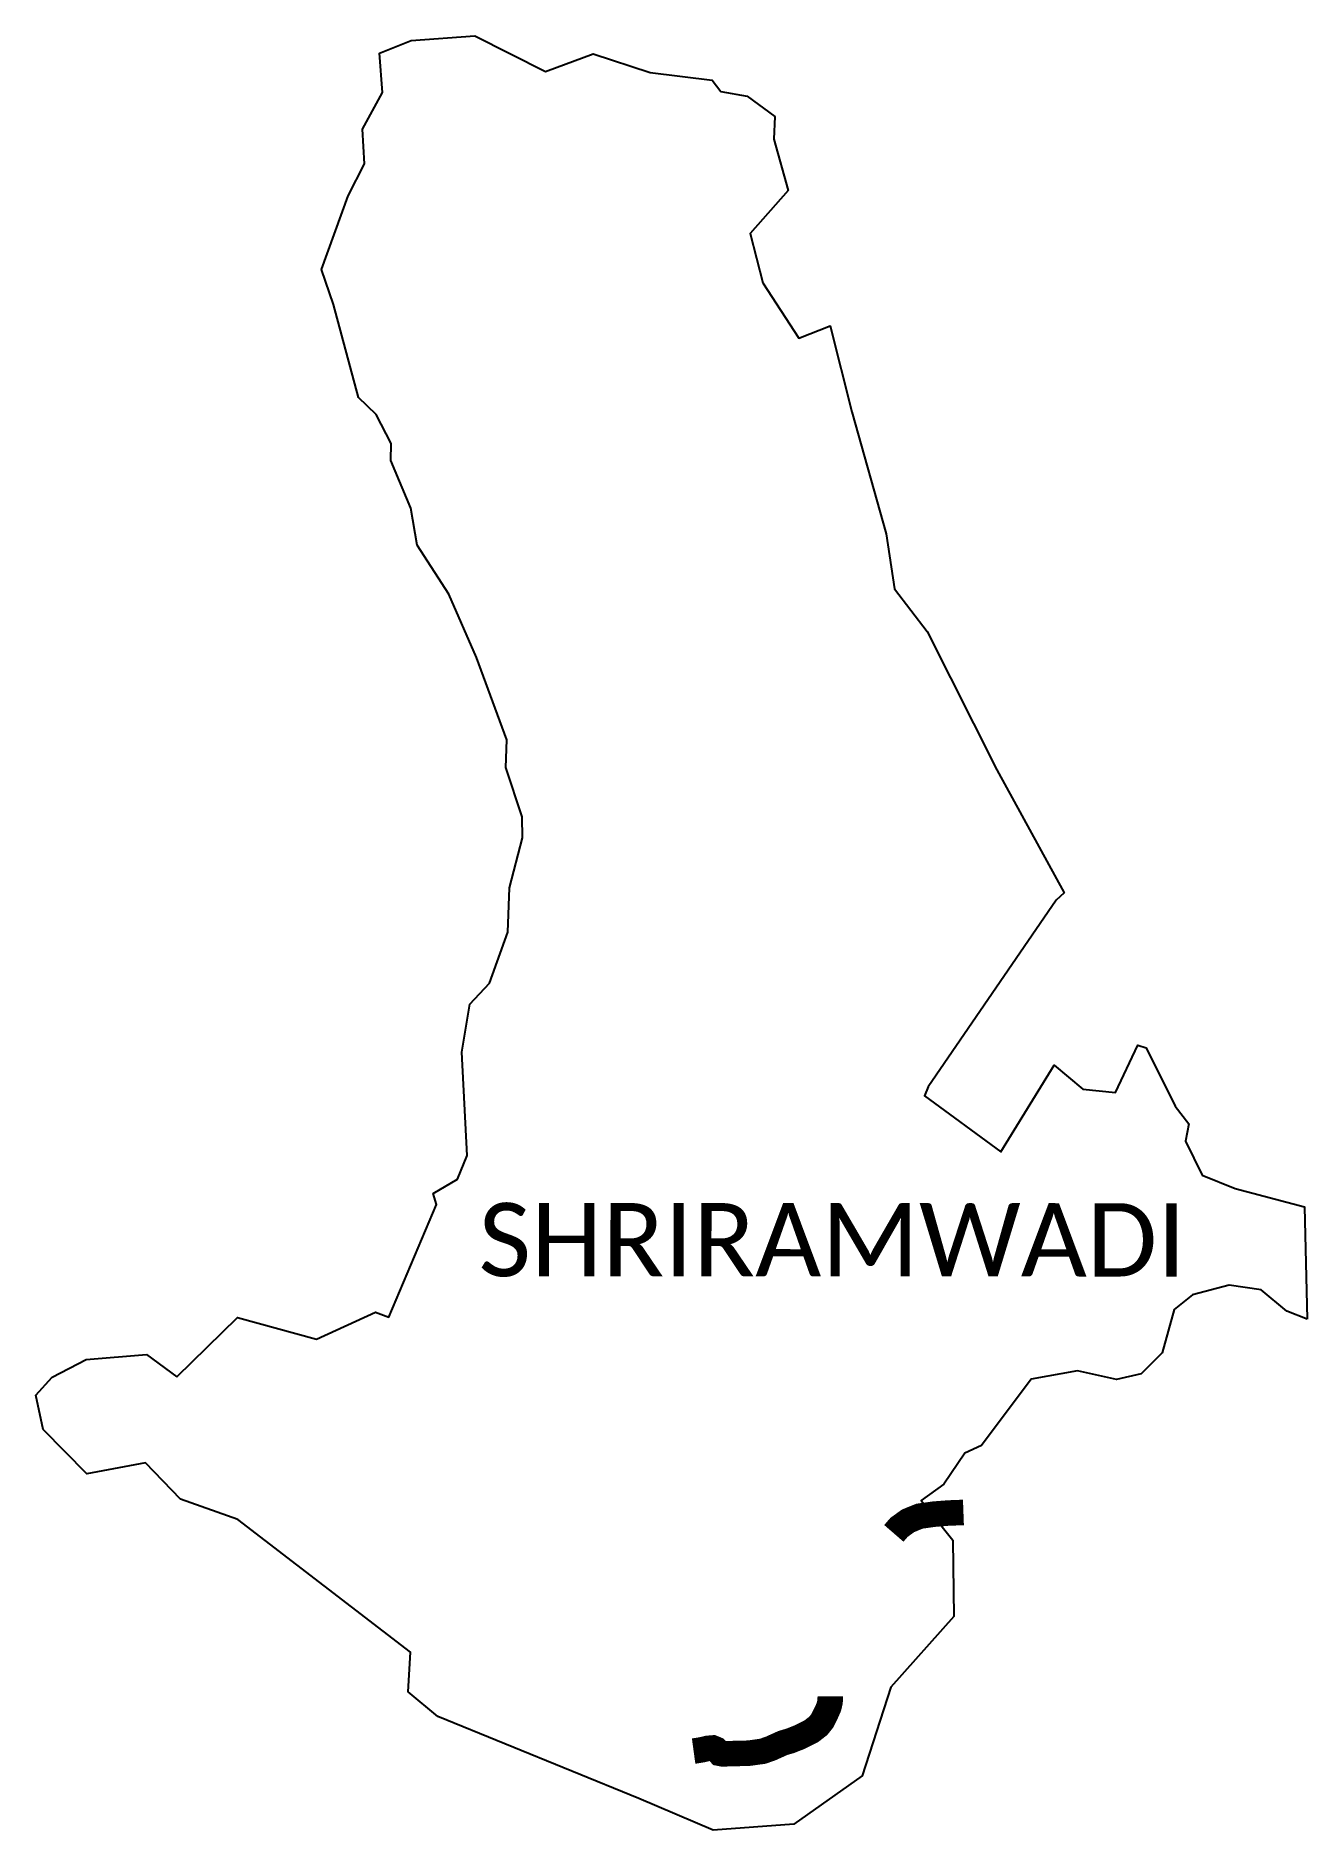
# Model space of a CAD drawing. Header units: metres. Extents: x 341425 to 343917, y 1761979 to 1765495.
import ezdxf

# ---------------------------------------------------------------- set-up
doc = ezdxf.new("R2010")
doc.units = ezdxf.units.M
doc.header["$MEASUREMENT"] = 0
for name, color, linetype in [('UNPROTECTED', 130, 'Continuous'), ('UNPROTECTED DUE TO CREEK', 150, 'Continuous'), ('VILLAGE BOUNDRY', 3, 'Continuous'), ('VILLAGE NAME', 250, 'Continuous')]:
    doc.layers.add(name, color=color, linetype=linetype)
doc.styles.get("Standard").update_dxf_attribs({"font": 'arial.ttf'})

msp = doc.modelspace()

# ---------------------------------------------------------------- linework, layer by layer
at = {"layer": 'UNPROTECTED', "const_width": 50, "flags": 128}
msp.add_lwpolyline([(342714.3, 1762133.9), (342718.7, 1762134.5), (342730.4, 1762136.4), (342742.2, 1762139.2), (342751.9, 1762140), (342758.1, 1762137.5), (342762.8, 1762132.4), (342765.5, 1762129.5), (342771.3, 1762128.4), (342796.5, 1762129.1), (342822.2, 1762129.7), (342849.7, 1762133.5), (342865.6, 1762139.1), (342889.6, 1762149.9), (342903.5, 1762153.9), (342922.3, 1762161.3), (342945.6, 1762173.2), (342958.5, 1762183.3), (342966.2, 1762192.8), (342974.7, 1762209.8), (342979.2, 1762219.9), (342981.7, 1762230.1), (342982.2, 1762241.1), (342982.2, 1762241.4)], dxfattribs=at)
at = {"layer": 'UNPROTECTED DUE TO CREEK', "const_width": 50, "flags": 128}
msp.add_lwpolyline([(343106.7, 1762560.5), (343116.9, 1762572.3), (343134.6, 1762585.1), (343157, 1762594.2), (343184.8, 1762598.1), (343213.7, 1762600.4), (343243.1, 1762601.5)], dxfattribs=at)
at = {"layer": 'VILLAGE BOUNDRY'}
msp.add_lwpolyline([(341642.3, 1762911.1), (341701.4, 1762867.1)], dxfattribs=at)
for points in [[(341701.4, 1762867.1, 0), (341820.2, 1762983.8, 0), (341975, 1762940.8, 0), (342090.9, 1762994.2, 0), (342117.1, 1762984.1, 0), (342210.4, 1763204.9, 0), (342204.2, 1763226.8, 0), (342251.4, 1763254.6, 0), (342270.7, 1763300.9, 0), (342259.8, 1763503.8, 0), (342275.7, 1763597.7, 0), (342314.4, 1763639, 0), (342350.3, 1763738.4, 0), (342353.6, 1763825.5, 0), (342379.2, 1763923.4, 0), (342378.2, 1763965, 0), (342346.4, 1764061.2, 0), (342348.5, 1764115.8, 0), (342288.7, 1764276.8, 0), (342234.9, 1764401.1, 0), (342172.4, 1764496.9, 0), (342160.3, 1764569.4, 0), (342121, 1764662.9, 0), (342121.8, 1764696.3, 0), (342092.4, 1764753.1, 0), (342057.5, 1764786.2, 0), (342008.7, 1764968.5, 0), (341985.1, 1765037.2, 0), (342037.1, 1765181.6, 0), (342069.4, 1765244.4, 0), (342065.2, 1765312.2, 0), (342104.3, 1765384.4, 0), (342098.4, 1765460.9, 0), (342160.6, 1765485.7, 0), (342285.5, 1765495.1, 0), (342424.1, 1765425, 0), (342517.4, 1765460.2, 0), (342628.9, 1765423.4, 0), (342750.7, 1765408.5, 0), (342767.7, 1765386.1, 0), (342819, 1765376.8, 0), (342873.5, 1765336.8, 0), (342871.2, 1765292.6, 0), (342899.9, 1765191.9, 0), (342825.3, 1765108, 0), (342849.7, 1765011.2, 0), (342920.6, 1764903, 0), (342982, 1764927.1, 0), (343024.4, 1764758.3, 0), (343091.8, 1764519.5, 0), (343108.1, 1764411.6, 0), (343171.7, 1764327.8, 0), (343308.3, 1764057.1, 0), (343440.3, 1763815.6, 0), (343424.9, 1763801.2, 0), (343174.1, 1763435.8, 0), (343166.6, 1763417.7, 0), (343316.5, 1763307.9, 0), (343420.8, 1763478.1, 0), (343476.8, 1763431.3, 0), (343541.3, 1763424.6, 0), (343584.9, 1763517.3, 0), (343600.9, 1763511.7, 0), (343657.7, 1763397.8, 0), (343685, 1763363, 0), (343678.1, 1763329.4, 0), (343710.9, 1763262.4, 0), (343775.5, 1763236.3, 0), (343911.5, 1763200.3, 0), (343916.6, 1762980.1, 0)], [(343916.6, 1762980.1, 0), (343876.8, 1762996.1, 0), (343826.3, 1763037.5, 0), (343763.8, 1763046.9, 0), (343692.1, 1763028.2, 0), (343655.9, 1762999.5, 0), (343632.8, 1762914.4, 0), (343591.7, 1762873.3, 0), (343543, 1762862.2, 0), (343466.9, 1762879.2, 0), (343375.9, 1762862.7, 0), (343278.5, 1762732.4, 0), (343245.6, 1762717.8, 0), (343204.7, 1762656.8, 0), (343160.3, 1762625, 0), (343222.5, 1762547.4, 0), (343224.2, 1762397.4, 0), (343100.9, 1762259, 0), (343044.4, 1762085.6, 0), (342911, 1761990.9, 0), (342752.4, 1761979, 0), (342606.9, 1762041.1, 0), (342212.8, 1762201.5, 0), (342155, 1762249.9, 0), (342159.3, 1762327.8, 0), (341820.9, 1762587.4, 0), (341708.5, 1762627.3, 0), (341640.1, 1762698.7, 0), (341525, 1762677, 0), (341439.3, 1762764.3, 0), (341425.3, 1762831.3, 0), (341457.3, 1762866.8, 0), (341523.6, 1762901.1, 0), (341642.3, 1762911.1, 0)]]:
    msp.add_polyline3d(points, dxfattribs=at)

# ---------------------------------------------------------------- texts
at = {"layer": 'VILLAGE NAME', "insert": (342292.9, 1763208), "char_height": 143.7, "attachment_point": 1, "rotation": 359.9793}
msp.add_mtext_dynamic_manual_height_columns('{\\fCalibri|b0|i0|c0|p34;SHRIRAMWADI}', width=1418, gutter_width=718.5, heights=[0], dxfattribs=at)

doc.saveas('drawing.dxf')
